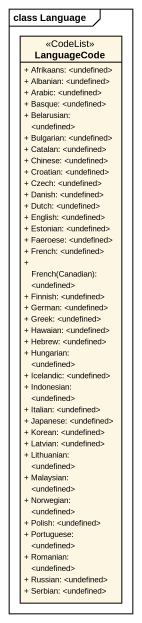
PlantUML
@startuml
mainframe class Language
hide circle
hide empty members
skinparam classAttributeIconSize 0
class LanguageCode <<CodeList>> {
  + Afrikaans: <undefined>
  + Albanian: <undefined>
  + Arabic: <undefined>
  + Basque: <undefined>
  + Belarusian: <undefined>
  + Bulgarian: <undefined>
  + Catalan: <undefined>
  + Chinese: <undefined>
  + Croatian: <undefined>
  + Czech: <undefined>
  + Danish: <undefined>
  + Dutch: <undefined>
  + English: <undefined>
  + Estonian: <undefined>
  + Faeroese: <undefined>
  + French: <undefined>
  {field} + French(Canadian): <undefined>
  + Finnish: <undefined>
  + German: <undefined>
  + Greek: <undefined>
  + Hawaian: <undefined>
  + Hebrew: <undefined>
  + Hungarian: <undefined>
  + Icelandic: <undefined>
  + Indonesian: <undefined>
  + Italian: <undefined>
  + Japanese: <undefined>
  + Korean: <undefined>
  + Latvian: <undefined>
  + Lithuanian: <undefined>
  + Malaysian: <undefined>
  + Norwegian: <undefined>
  + Polish: <undefined>
  + Portuguese: <undefined>
  + Romanian: <undefined>
  + Russian: <undefined>
  + Serbian: <undefined>
}
@enduml
